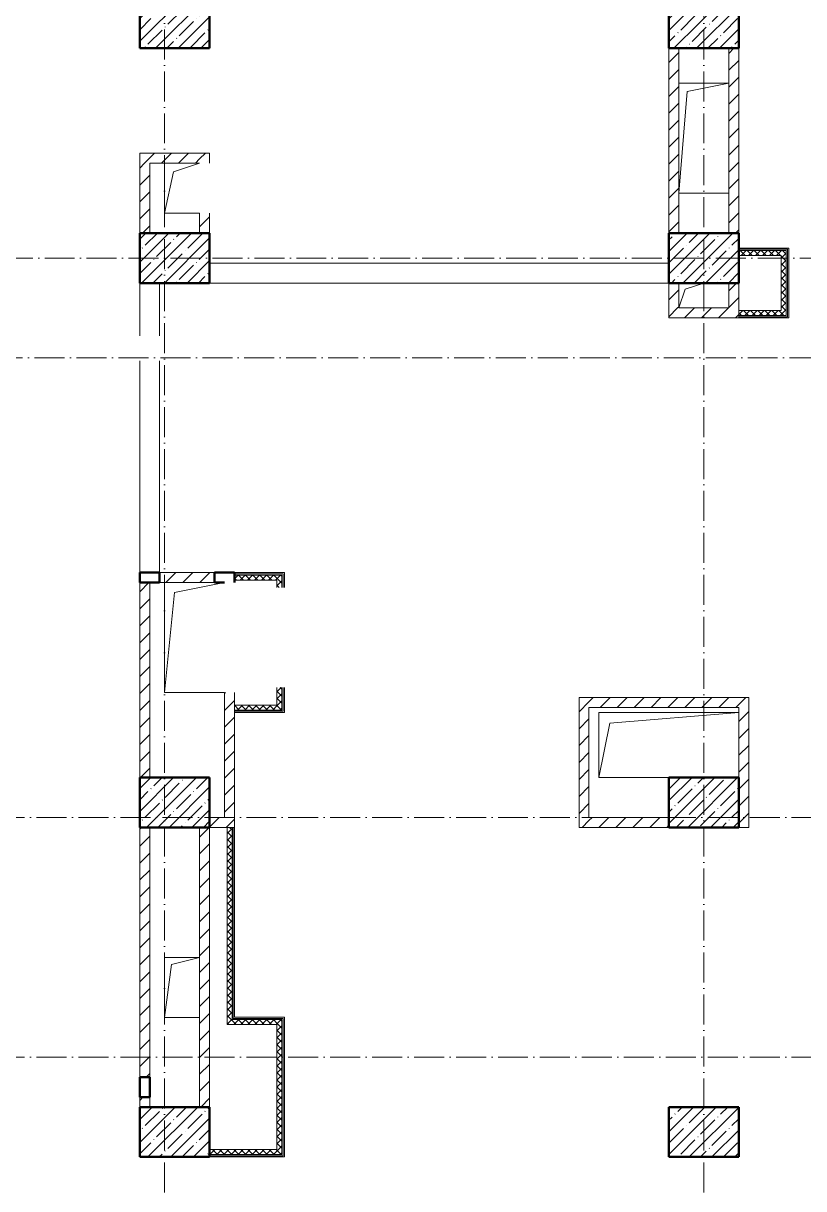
# Model space of a CAD drawing. Header units: millimetres. Extents: x -135211 to 49383, y -8033 to 228499.
# Drawn here: x -53608 to -45792, y 194196 to 205863 of the extents above; entities that cross this region are included whole.
import ezdxf

# ---------------------------------------------------------------- set-up
doc = ezdxf.new("R2010")
doc.units = ezdxf.units.MM
doc.linetypes.add('50_200_ШТРИХ_1Т_ш5_п1_п1_', pattern=[700, 500, -100, 0, -100])
for name, color, linetype, lineweight in [('A-FLOR-____-OTLN', 7, 'Continuous', 9), ('A-GENM-____-OTLN', 7, 'Continuous', 9), ('A-WALL-____-MCUT', 7, 'Continuous', 13), ('A-WALL-____-MCUT-1', 7, 'Continuous', 9), ('A-WALL-____-PATT-1', 7, 'Continuous', 9), ('A-WALL-FNSH-MCUT-1', 7, 'Continuous', 9), ('I-WALL-____-OTLN', 7, 'Continuous', 9), ('S-COLS-____-MCUT', 7, 'Continuous', 50), ('S-COLS-____-OTLN', 7, 'Continuous', 9), ('S-GRID-____-OTLN-1', 7, '50_200_ШТРИХ_1Т_ш5_п1_п1_', 9)]:
    doc.layers.add(name, color=color, linetype=linetype, lineweight=lineweight)
doc.layers.add('A-WALL-____-PATT-3', color=9, linetype='Continuous', lineweight=9, true_color=0x808080)
pattern_1 = [(45, (-129942.25, 127932.03), (-84.85281, 84.85281), [])]
pattern_2 = [(45, (-129942.255, 127932.027), (-35.35534, 35.35534), []), (135, (-129942.255, 127932.027), (-35.35534, -35.35534), [])]

# ---------------------------------------------------------------- blocks, each defined once
blk = doc.blocks.new('BSC_Колонна _Прямоугольная - 500х700-V128-АР1_План отверстий 3 этажа в осях 1-64_Ю-ЯЯ')
at = {"layer": 'S-COLS-____-OTLN'}
h = blk.add_hatch(dxfattribs=at)
h.set_pattern_fill('FP_133', color=256, style=0, pattern_type=2)
h.set_pattern_definition([(315, (-66831.04, 77850), (114.04925, 114.04925), []), (315, (-66831.04, 77735.95), (114.04925, 114.04925), [201.613, -40.323, 3.353, -36.97])])
h.paths.add_polyline_path([(-250, -350), (250, -350), (250, 350), (-250, 350), (-250, 96)], flags=0)
at = {"layer": 'S-COLS-____-MCUT'}
for p, q in [((250, 350), (-250, 350)), ((-250, 350), (-250, -350)), ((250, -350), (250, 350)), ((-250, -350), (250, -350))]:
    blk.add_line(p, q, dxfattribs=at)
blk = doc.blocks.new('BSC_Колонна _Прямоугольная - 500х700-V129-АР1_План отверстий 3 этажа в осях 1-64_Ю-ЯЯ')
at = {"layer": 'S-COLS-____-OTLN'}
h = blk.add_hatch(dxfattribs=at)
h.set_pattern_fill('FP_134', color=256, style=0, pattern_type=2)
h.set_pattern_definition([(315, (-66831.04, 83150), (114.04925, 114.04925), []), (315, (-66831.04, 83035.95), (114.04925, 114.04925), [201.613, -40.323, 3.353, -36.97])])
h.paths.add_polyline_path([(-250, -350), (250, -350), (250, 350), (-250, 350)], flags=0)
at = {"layer": 'S-COLS-____-MCUT'}
for p, q in [((250, 350), (-250, 350)), ((-250, 350), (-250, -350)), ((250, -350), (250, 350)), ((-250, -350), (250, -350))]:
    blk.add_line(p, q, dxfattribs=at)
blk = doc.blocks.new('BSC_Колонна _Прямоугольная - 500х700-V131-АР1_План отверстий 3 этажа в осях 1-64_Ю-ЯЯ')
at = {"layer": 'S-COLS-____-OTLN'}
h = blk.add_hatch(dxfattribs=at)
h.set_pattern_fill('FP_136', color=256, style=0, pattern_type=2)
h.set_pattern_definition([(315, (-70131.04, 77850), (114.04925, 114.04925), []), (315, (-70131.04, 77735.95), (114.04925, 114.04925), [201.613, -40.323, 3.353, -36.97])])
h.paths.add_polyline_path([(-250, -350), (250, -350), (250, 350), (-250, 350), (-250, 96)], flags=0)
at = {"layer": 'S-COLS-____-MCUT'}
for p, q in [((250, 350), (-250, 350)), ((-250, 350), (-250, -350)), ((250, -350), (250, 350)), ((-250, -350), (250, -350))]:
    blk.add_line(p, q, dxfattribs=at)
blk = doc.blocks.new('BSC_Колонна _Прямоугольная - 500х700-V132-АР1_План отверстий 3 этажа в осях 1-64_Ю-ЯЯ')
at = {"layer": 'S-COLS-____-OTLN'}
h = blk.add_hatch(dxfattribs=at)
h.set_pattern_fill('FP_137', color=256, style=0, pattern_type=2)
h.set_pattern_definition([(315, (-70131.04, 83150), (114.04925, 114.04925), []), (315, (-70131.04, 83035.95), (114.04925, 114.04925), [201.613, -40.323, 3.353, -36.97])])
h.paths.add_polyline_path([(-250, -350), (250, -350), (250, 350), (-250, 350)], flags=0)
at = {"layer": 'S-COLS-____-MCUT'}
for p, q in [((250, 350), (-250, 350)), ((-250, 350), (-250, -350)), ((250, -350), (250, 350)), ((-250, -350), (250, -350))]:
    blk.add_line(p, q, dxfattribs=at)
blk = doc.blocks.new('BSC_Колонна _Прямоугольная - 500х700-V134-АР1_План отверстий 3 этажа в осях 1-64_Ю-ЯЯ')
at = {"layer": 'S-COLS-____-OTLN'}
h = blk.add_hatch(dxfattribs=at)
h.set_pattern_fill('FP_139', color=256, style=0, pattern_type=2)
h.set_pattern_definition([(315, (-75581.04, 77850), (114.04925, 114.04925), []), (315, (-75581.04, 77735.95), (114.04925, 114.04925), [201.613, -40.323, 3.353, -36.97])])
h.paths.add_polyline_path([(-250, 350), (-250, -350), (250, -350), (250, 350)], flags=0)
at = {"layer": 'S-COLS-____-MCUT'}
for p, q in [((250, 350), (-250, 350)), ((-250, 350), (-250, -350)), ((250, -350), (250, 350)), ((-250, -350), (250, -350))]:
    blk.add_line(p, q, dxfattribs=at)
blk = doc.blocks.new('BSC_Колонна _Прямоугольная - 500х700-V135-АР1_План отверстий 3 этажа в осях 1-64_Ю-ЯЯ')
at = {"layer": 'S-COLS-____-OTLN'}
h = blk.add_hatch(dxfattribs=at)
h.set_pattern_fill('FP_140', color=256, style=0, pattern_type=2)
h.set_pattern_definition([(315, (-75581.04, 83150), (114.04925, 114.04925), []), (315, (-75581.04, 83035.95), (114.04925, 114.04925), [201.613, -40.323, 3.353, -36.97])])
h.paths.add_polyline_path([(-250, 350), (-250, -350), (250, -350), (250, 350)], flags=0)
at = {"layer": 'S-COLS-____-MCUT'}
for p, q in [((250, 350), (-250, 350)), ((-250, 350), (-250, -350)), ((250, -350), (250, 350)), ((-250, -350), (250, -350))]:
    blk.add_line(p, q, dxfattribs=at)
blk = doc.blocks.new('BSC_Колонна _Прямоугольная - 500х700-V137-АР1_План отверстий 3 этажа в осях 1-64_Ю-ЯЯ')
at = {"layer": 'S-COLS-____-OTLN'}
h = blk.add_hatch(dxfattribs=at)
h.set_pattern_fill('FP_142', color=256, style=0, pattern_type=2)
h.set_pattern_definition([(315, (-77931.04, 77850), (114.04925, 114.04925), []), (315, (-77931.04, 77735.95), (114.04925, 114.04925), [201.613, -40.323, 3.353, -36.97])])
h.paths.add_polyline_path([(-250, 350), (-250, -350), (250, -350), (250, 350)], flags=0)
at = {"layer": 'S-COLS-____-MCUT'}
for p, q in [((250, 350), (-250, 350)), ((-250, 350), (-250, -350)), ((250, -350), (250, 350)), ((-250, -350), (250, -350))]:
    blk.add_line(p, q, dxfattribs=at)
blk = doc.blocks.new('BSC_Колонна _Прямоугольная - 500х700-V138-АР1_План отверстий 3 этажа в осях 1-64_Ю-ЯЯ')
at = {"layer": 'S-COLS-____-OTLN'}
h = blk.add_hatch(dxfattribs=at)
h.set_pattern_fill('FP_143', color=256, style=0, pattern_type=2)
h.set_pattern_definition([(315, (-77931.04, 83150), (114.04925, 114.04925), []), (315, (-77931.04, 83035.95), (114.04925, 114.04925), [201.613, -40.323, 3.353, -36.97])])
h.paths.add_polyline_path([(-250, 350), (-250, -350), (250, -350), (250, 350)], flags=0)
at = {"layer": 'S-COLS-____-MCUT'}
for p, q in [((250, 350), (-250, 350)), ((-250, 350), (-250, -350)), ((250, -350), (250, 350)), ((-250, -350), (250, -350))]:
    blk.add_line(p, q, dxfattribs=at)
blk = doc.blocks.new('AR_Отверстие прямоугольное _в плите_ - AR_Отверстие прямоугольное _в плите_-30552533-АР1_План отверстий 3 этажа в осях 1-64_Ю-ЯЯ')
at = {"layer": 'A-GENM-____-OTLN'}
for p, q in [((175, 300), (-175, 300)), ((-175, 300), (-175, -300)), ((-105, 230), (175, 300)), ((-175, -300), (-105, 230)), ((-175, -300), (175, -300))]:
    blk.add_line(p, q, dxfattribs=at)
blk = doc.blocks.new('AR_Отверстие прямоугольное _в плите_ - AR_Отверстие прямоугольное _в плите_-V189-АР1_План отверстий 3 этажа в осях 1-64_Ю-ЯЯ')
at = {"layer": 'A-GENM-____-OTLN'}
for p, q in [((175, 250), (-175, 250)), ((-175, 250), (-175, -250)), ((-87, 163), (175, 250)), ((-175, -250), (-87, 163)), ((-175, -250), (175, -250))]:
    blk.add_line(p, q, dxfattribs=at)
blk = doc.blocks.new('AR_Отверстие прямоугольное _в плите_ - AR_Отверстие прямоугольное _в плите_-30552713-АР1_План отверстий 3 этажа в осях 1-64_Ю-ЯЯ')
at = {"layer": 'A-GENM-____-OTLN'}
for p, q in [((-300, 550), (-300, -550)), ((-200, 450), (300, 550)), ((-300, -550), (-200, 450)), ((-300, -550), (300, -550))]:
    blk.add_line(p, q, dxfattribs=at)
blk = doc.blocks.new('AR_Отверстие прямоугольное _в плите_ - AR_Отверстие прямоугольное _в плите_-V190-АР1_План отверстий 3 этажа в осях 1-64_Ю-ЯЯ')
at = {"layer": 'A-GENM-____-OTLN'}
for p, q in [((-63, 63), (125, 125)), ((125, -125), (125, 125)), ((-125, -125), (-63, 63))]:
    blk.add_line(p, q, dxfattribs=at)
blk = doc.blocks.new('AR_Отверстие прямоугольное _в плите_ - AR_Отверстие прямоугольное _в плите_-30552711-АР1_План отверстий 3 этажа в осях 1-64_Ю-ЯЯ')
at = {"layer": 'A-GENM-____-OTLN'}
for p, q in [((250, 550), (-250, 550)), ((-167, 467), (250, 550)), ((-250, -550), (-167, 467)), ((-250, -550), (250, -550))]:
    blk.add_line(p, q, dxfattribs=at)
blk = doc.blocks.new('AR_Отверстие прямоугольное _в плите_ - AR_Отверстие прямоугольное _в плите_-30552735-АР1_План отверстий 3 этажа в осях 1-64_Ю-ЯЯ')
at = {"layer": 'A-GENM-____-OTLN'}
for p, q in [((700, 325), (-700, 325)), ((-700, 325), (-700, -325)), ((-592, 217), (700, 325)), ((-700, -325), (-592, 217)), ((-700, -325), (0, -325))]:
    blk.add_line(p, q, dxfattribs=at)
blk = doc.blocks.new('BSC_Колонна _Прямоугольная1 - 200х100 _металл_-35191367-АР1_План отверстий 3 этажа в осях 1-64_Ю-ЯЯ')
at = {"layer": 'S-COLS-____-MCUT'}
for p, q in [((100, 50), (-100, 50)), ((-100, 50), (-100, -50)), ((100, -50), (100, 50)), ((-100, -50), (100, -50))]:
    blk.add_line(p, q, dxfattribs=at)
blk = doc.blocks.new('BSC_Колонна _Прямоугольная1 - 200х100 _металл_-V214-АР1_План отверстий 3 этажа в осях 1-64_Ю-ЯЯ')
at = {"layer": 'S-COLS-____-MCUT'}
for p, q in [((100, 50), (-100, 50)), ((-100, 50), (-100, -50)), ((100, -50), (100, 50)), ((-100, -50), (0, -50))]:
    blk.add_line(p, q, dxfattribs=at)

msp = doc.modelspace()

# ---------------------------------------------------------------- hatches: boundary and pattern name
at = {"layer": 'A-WALL-____-PATT-1'}
h = msp.add_hatch(dxfattribs=at)
h.set_pattern_fill('FP_7', color=256, style=0, pattern_type=2)
h.set_pattern_definition(pattern_1)
h.paths.add_polyline_path([(-47042.3, 203763.1), (-47042.3, 205613.1), (-47142.3, 205613.1), (-47142.3, 203763.1)], flags=0)
h = msp.add_hatch(dxfattribs=at)
h.set_pattern_fill('FP_7', color=256, style=0, pattern_type=2)
h.set_pattern_definition(pattern_1)
h.paths.add_polyline_path([(-46442.3, 203763.1), (-46442.3, 205613.1), (-46542.3, 205613.1), (-46542.3, 203763.1)], flags=0)
h = msp.add_hatch(dxfattribs=at)
h.set_pattern_fill('FP_7', color=256, style=0, pattern_type=2)
h.set_pattern_definition(pattern_1)
h.paths.add_polyline_path([(-52187.9, 204463.1), (-51842.3, 204463.1), (-51842.3, 204563.1), (-52442.3, 204563.1), (-52442.3, 204463.1), (-52342.3, 204463.1)], flags=0)
h = msp.add_hatch(dxfattribs=at)
h.set_pattern_fill('FP_7', color=256, style=0, pattern_type=2)
h.set_pattern_definition(pattern_1)
h.paths.add_polyline_path([(-51842.3, 203763.1), (-51742.3, 203763.1), (-51742.3, 203963.1), (-51842.3, 203963.1)], flags=0)
h.paths.add_polyline_path([(-51742.3, 204463.1), (-51742.3, 204563.1), (-51842.3, 204563.1), (-51842.3, 204463.1)], flags=0)
h = msp.add_hatch(dxfattribs=at)
h.set_pattern_fill('FP_7', color=256, style=0, pattern_type=2)
h.set_pattern_definition(pattern_1)
h.paths.add_polyline_path([(-52342.3, 203763.1), (-52342.3, 204463.1), (-52442.3, 204463.1), (-52442.3, 203763.1)], flags=0)
h = msp.add_hatch(dxfattribs=at)
h.set_pattern_fill('FP_7', color=256, style=0, pattern_type=2)
h.set_pattern_definition(pattern_1)
h.paths.add_polyline_path([(-47042.3, 203013.1), (-47042.3, 203263.1), (-47142.3, 203263.1), (-47142.3, 203013.1)], flags=0)
h = msp.add_hatch(dxfattribs=at)
h.set_pattern_fill('FP_7', color=256, style=0, pattern_type=2)
h.set_pattern_definition(pattern_1)
h.paths.add_polyline_path([(-46442.3, 203013.1), (-46442.3, 203263.1), (-46542.3, 203263.1), (-46542.3, 203013.1)], flags=0)
h = msp.add_hatch(dxfattribs=at)
h.set_pattern_fill('FP_7', color=256, style=0, pattern_type=2)
h.set_pattern_definition(pattern_1)
h.paths.add_polyline_path([(-47142.3, 202913.1), (-46442.3, 202913.1), (-46442.3, 203013.1), (-47142.3, 203013.1)], flags=0)
h = msp.add_hatch(dxfattribs=at)
h.set_pattern_fill('FP_7', color=256, style=0, pattern_type=2)
h.set_pattern_definition(pattern_1)
h.paths.add_polyline_path([(-52187.9, 200263.1), (-51692.3, 200263.1), (-51692.3, 200363.1), (-52242.3, 200363.1), (-52242.3, 200263.1)], flags=0)
h = msp.add_hatch(dxfattribs=at)
h.set_pattern_fill('FP_7', color=256, style=0, pattern_type=2)
h.set_pattern_definition(pattern_1)
h.paths.add_polyline_path([(-52342.3, 198313.1), (-52342.3, 200263.1), (-52442.3, 200263.1), (-52442.3, 198313.1)], flags=0)
h = msp.add_hatch(dxfattribs=at)
h.set_pattern_fill('FP_7', color=256, style=0, pattern_type=2)
h.set_pattern_definition(pattern_1)
h.paths.add_polyline_path([(-51592.3, 197913.1), (-51492.3, 197913.1), (-51492.3, 199163.1), (-51592.3, 199163.1), (-51592.3, 198071.4)], flags=0)
h = msp.add_hatch(dxfattribs=at)
h.set_pattern_fill('FP_7', color=256, style=0, pattern_type=2)
h.set_pattern_definition(pattern_1)
h.paths.add_polyline_path([(-48042.3, 197813.1), (-47942.3, 197813.1), (-47942.3, 199113.1), (-48042.3, 199113.1)], flags=0)
h = msp.add_hatch(dxfattribs=at)
h.set_pattern_fill('FP_7', color=256, style=0, pattern_type=2)
h.set_pattern_definition(pattern_1)
h.paths.add_polyline_path([(-46442.3, 199013.1), (-46342.3, 199013.1), (-46342.3, 199113.1), (-47942.3, 199113.1), (-47942.3, 199013.1)], flags=0)
h = msp.add_hatch(dxfattribs=at)
h.set_pattern_fill('FP_7', color=256, style=0, pattern_type=2)
h.set_pattern_definition(pattern_1)
h.paths.add_polyline_path([(-46342.3, 197813.1), (-46342.3, 199013.1), (-46442.3, 199013.1), (-46442.3, 197813.1)], flags=0)
h = msp.add_hatch(dxfattribs=at)
h.set_pattern_fill('FP_7', color=256, style=0, pattern_type=2)
h.set_pattern_definition(pattern_1)
h.paths.add_polyline_path([(-51742.3, 197813.1), (-51492.3, 197813.1), (-51492.3, 197913.1), (-51742.3, 197913.1)], flags=0)
h = msp.add_hatch(dxfattribs=at)
h.set_pattern_fill('FP_7', color=256, style=0, pattern_type=2)
h.set_pattern_definition(pattern_1)
h.paths.add_polyline_path([(-47142.3, 197813.1), (-47142.3, 197913.1), (-47942.3, 197913.1), (-47942.3, 197813.1)], flags=0)
h = msp.add_hatch(dxfattribs=at)
h.set_pattern_fill('FP_7', color=256, style=0, pattern_type=2)
h.set_pattern_definition(pattern_1)
h.paths.add_polyline_path([(-52442.3, 195013.1), (-52342.3, 195013.1), (-52342.3, 195113.1), (-52442.3, 195113.1)], flags=0)
h.paths.add_polyline_path([(-52442.3, 195313.1), (-52342.3, 195313.1), (-52342.3, 197813.1), (-52442.3, 197813.1)], flags=0)
h = msp.add_hatch(dxfattribs=at)
h.set_pattern_fill('FP_7', color=256, style=0, pattern_type=2)
h.set_pattern_definition(pattern_1)
h.paths.add_polyline_path([(-51742.3, 195013.1), (-51742.3, 197813.1), (-51842.3, 197813.1), (-51842.3, 195013.1)], flags=0)
at = {"layer": 'A-WALL-____-PATT-3'}
h = msp.add_hatch(dxfattribs=at)
h.set_pattern_fill('FP_10', color=256, style=0, pattern_type=2)
h.set_pattern_definition(pattern_2)
h.paths.add_polyline_path([(-46017.3, 202988.1), (-45967.3, 202988.1), (-45967.3, 203588.1), (-46017.3, 203588.1), (-46017.3, 203538.1)], flags=0)
h.paths.add_polyline_path([(-46017.3, 206338.1), (-45967.3, 206338.1), (-45967.3, 206988.1), (-46017.3, 206988.1), (-46017.3, 206388.1)], flags=0)
h.paths.add_polyline_path([(-46017.3, 209688.1), (-45967.3, 209688.1), (-45967.3, 210338.1), (-46017.3, 210338.1), (-46017.3, 209738.1)], flags=0)
h = msp.add_hatch(dxfattribs=at)
h.set_pattern_fill('FP_10', color=256, style=0, pattern_type=2)
h.set_pattern_definition(pattern_2)
h.paths.add_polyline_path([(-46017.3, 203538.1), (-46017.3, 203588.1), (-46442.3, 203588.1), (-46442.3, 203538.1)], flags=0)
h = msp.add_hatch(dxfattribs=at)
h.set_pattern_fill('FP_10', color=256, style=0, pattern_type=2)
h.set_pattern_definition(pattern_2)
h.paths.add_polyline_path([(-45967.3, 202938.1), (-45967.3, 202988.1), (-46442.3, 202988.1), (-46442.3, 202938.1), (-46001.7, 202938.1)], flags=0)
h = msp.add_hatch(dxfattribs=at)
h.set_pattern_fill('FP_10', color=256, style=0, pattern_type=2)
h.set_pattern_definition(pattern_2)
h.paths.add_polyline_path([(-51492.3, 200288.1), (-51067.3, 200288.1), (-51067.3, 200338.1), (-51492.3, 200338.1)], flags=0)
h = msp.add_hatch(dxfattribs=at)
h.set_pattern_fill('FP_10', color=256, style=0, pattern_type=2)
h.set_pattern_definition(pattern_2)
h.paths.add_polyline_path([(-51017.3, 194588.1), (-51017.3, 195888.1), (-51067.3, 195888.1), (-51067.3, 194588.1)], flags=0)
h.paths.add_polyline_path([(-51067.3, 198988.1), (-51017.3, 198988.1), (-51017.3, 199213.1), (-51067.3, 199213.1), (-51067.3, 199038.1)], flags=0)
h.paths.add_polyline_path([(-51022.1, 200213.1), (-51017.3, 200213.1), (-51017.3, 200338.1), (-51067.3, 200338.1), (-51067.3, 200213.1)], flags=0)
h = msp.add_hatch(dxfattribs=at)
h.set_pattern_fill('FP_10', color=256, style=0, pattern_type=2)
h.set_pattern_definition(pattern_2)
h.paths.add_polyline_path([(-51067.3, 198988.1), (-51067.3, 199038.1), (-51492.3, 199038.1), (-51492.3, 198988.1)], flags=0)
h = msp.add_hatch(dxfattribs=at)
h.set_pattern_fill('FP_10', color=256, style=0, pattern_type=2)
h.set_pattern_definition(pattern_2)
h.paths.add_polyline_path([(-51567.3, 195888.1), (-51517.3, 195888.1), (-51517.3, 197813.1), (-51567.3, 197813.1), (-51567.3, 195900.6)], flags=0)
h = msp.add_hatch(dxfattribs=at)
h.set_pattern_fill('FP_10', color=256, style=0, pattern_type=2)
h.set_pattern_definition(pattern_2)
h.paths.add_polyline_path([(-51067.3, 195838.1), (-51067.3, 195888.1), (-51567.3, 195888.1), (-51567.3, 195838.1)], flags=0)
h = msp.add_hatch(dxfattribs=at)
h.set_pattern_fill('FP_10', color=256, style=0, pattern_type=2)
h.set_pattern_definition(pattern_2)
h.paths.add_polyline_path([(-51017.3, 194538.1), (-51017.3, 194588.1), (-51742.3, 194588.1), (-51742.3, 194538.1)], flags=0)

# ---------------------------------------------------------------- linework, layer by layer
at = {"layer": 'A-FLOR-____-OTLN'}
for p, q in [((-47042.3, 205263.1), (-46542.3, 205263.1)), ((-52192.3, 204462.7), (-51842.3, 204462.7)), ((-52192.3, 203962.7), (-52192.3, 204462.7)), ((-46542.3, 204163.1), (-47042.3, 204163.1)), ((-51842.3, 203962.7), (-52192.3, 203962.7)), ((-46792.3, 203263.1), (-46792.3, 203013.1)), ((-52192.3, 199163.1), (-52192.3, 200263.1)), ((-51592.3, 199163.1), (-52192.3, 199163.1)), ((-47842.3, 198963.1), (-46442.3, 198963.1)), ((-47842.3, 198313.1), (-47842.3, 198963.1)), ((-47142.3, 198313.1), (-47842.3, 198313.1)), ((-52192.3, 196510.7), (-51842.3, 196510.7)), ((-52192.3, 195910.7), (-52192.3, 196510.7)), ((-51842.3, 195910.7), (-52192.3, 195910.7))]:
    msp.add_line(p, q, dxfattribs=at)
at = {"layer": 'A-WALL-____-MCUT'}
for p, q in [((-45967.3, 203588.1), (-46442.3, 203588.1)), ((-46442.3, 203538.1), (-46017.3, 203538.1)), ((-46017.3, 203538.1), (-46017.3, 202988.1)), ((-45967.3, 203588.1), (-45967.3, 202938.1)), ((-46017.3, 202988.1), (-46442.3, 202988.1)), ((-46442.3, 202988.1), (-46442.3, 202938.1)), ((-45967.3, 202938.1), (-46442.3, 202938.1)), ((-51492.3, 200338.1), (-51017.3, 200338.1)), ((-51017.3, 200338.1), (-51017.3, 200213.1)), ((-51492.3, 200288.1), (-51067.3, 200288.1)), ((-51067.3, 200288.1), (-51067.3, 200213.1)), ((-51067.3, 199213.1), (-51067.3, 199038.1)), ((-51017.3, 199213.1), (-51017.3, 198988.1)), ((-51067.3, 199038.1), (-51492.3, 199038.1)), ((-51492.3, 199038.1), (-51492.3, 198988.1)), ((-51017.3, 198988.1), (-51492.3, 198988.1)), ((-51517.3, 197813.1), (-51567.3, 197813.1)), ((-51567.3, 197813.1), (-51567.3, 195838.1)), ((-51517.3, 197813.1), (-51517.3, 195888.1)), ((-51567.3, 195838.1), (-51067.3, 195838.1)), ((-51017.3, 195888.1), (-51517.3, 195888.1)), ((-51067.3, 195838.1), (-51067.3, 194588.1)), ((-51017.3, 195888.1), (-51017.3, 194538.1)), ((-51067.3, 194588.1), (-51742.3, 194588.1)), ((-51017.3, 194538.1), (-51742.3, 194538.1))]:
    msp.add_line(p, q, dxfattribs=at)
at = {"layer": 'A-WALL-____-MCUT-1'}
for p, q in [((-45954.8, 203600.6), (-46442.3, 203600.6)), ((-45954.8, 203600.6), (-45954.8, 202925.6)), ((-45954.8, 202925.6), (-46442.3, 202925.6)), ((-51492.3, 200350.6), (-51004.8, 200350.6)), ((-51004.8, 200350.6), (-51004.8, 200213.1)), ((-51004.8, 199213.1), (-51004.8, 198975.6)), ((-51004.8, 198975.6), (-51492.3, 198975.6)), ((-51504.8, 197813.1), (-51504.8, 195900.6)), ((-51004.8, 195900.6), (-51504.8, 195900.6)), ((-51004.8, 195900.6), (-51004.8, 194525.6)), ((-51004.8, 194525.6), (-51742.3, 194525.6))]:
    msp.add_line(p, q, dxfattribs=at)
at = {"layer": 'A-WALL-FNSH-MCUT-1'}
for p, q in [((-47142.3, 205613.1), (-47142.3, 203763.1)), ((-47042.3, 203763.1), (-47042.3, 205613.1)), ((-46542.3, 205613.1), (-46542.3, 203763.1)), ((-46442.3, 203763.1), (-46442.3, 205613.1)), ((-51742.3, 204563.1), (-52442.3, 204563.1)), ((-52442.3, 204563.1), (-52442.3, 203763.1)), ((-51742.3, 204463.1), (-51742.3, 204563.1)), ((-52342.3, 204463.1), (-51842.3, 204463.1)), ((-52342.3, 203763.1), (-52342.3, 204463.1)), ((-51842.3, 203963.1), (-51842.3, 203763.1)), ((-51742.3, 203763.1), (-51742.3, 203963.1)), ((-45942.3, 203613.1), (-46442.3, 203613.1)), ((-45942.3, 202913.1), (-45942.3, 203613.1)), ((-47142.3, 203263.1), (-47142.3, 202913.1)), ((-47042.3, 203013.1), (-47042.3, 203263.1)), ((-46542.3, 203263.1), (-46542.3, 203013.1)), ((-46442.3, 202988.1), (-46442.3, 203263.1)), ((-47142.3, 202913.1), (-45942.3, 202913.1)), ((-46542.3, 203013.1), (-47042.3, 203013.1)), ((-46442.3, 202938.1), (-46442.3, 202913.1)), ((-51692.3, 200363.1), (-52242.3, 200363.1)), ((-50992.3, 200363.1), (-51492.3, 200363.1)), ((-50992.3, 200213.1), (-50992.3, 200363.1)), ((-52442.3, 200263.1), (-52442.3, 198313.1)), ((-52342.3, 198313.1), (-52342.3, 200263.1)), ((-52242.3, 200263.1), (-51692.3, 200263.1)), ((-50992.3, 198963.1), (-50992.3, 199213.1)), ((-51592.3, 199163.1), (-51592.3, 197913.1)), ((-51492.3, 197813.1), (-51492.3, 199163.1)), ((-48042.3, 199113.1), (-48042.3, 197813.1)), ((-46342.3, 199113.1), (-48042.3, 199113.1)), ((-46342.3, 197813.1), (-46342.3, 199113.1)), ((-51492.3, 198963.1), (-50992.3, 198963.1)), ((-47942.3, 197913.1), (-47942.3, 199013.1)), ((-47942.3, 199013.1), (-46442.3, 199013.1)), ((-46442.3, 199013.1), (-46442.3, 198313.1)), ((-51592.3, 197913.1), (-51742.3, 197913.1)), ((-47142.3, 197913.1), (-47942.3, 197913.1)), ((-52442.3, 197813.1), (-52442.3, 195313.1)), ((-52342.3, 195313.1), (-52342.3, 197813.1)), ((-51842.3, 197813.1), (-51842.3, 195013.1)), ((-51742.3, 197813.1), (-51492.3, 197813.1)), ((-51742.3, 195013.1), (-51742.3, 197813.1)), ((-51492.3, 195913.1), (-51492.3, 197813.1)), ((-48042.3, 197813.1), (-47142.3, 197813.1)), ((-46442.3, 197813.1), (-46342.3, 197813.1)), ((-50992.3, 195913.1), (-51492.3, 195913.1)), ((-50992.3, 194513.1), (-50992.3, 195913.1)), ((-52442.3, 195113.1), (-52442.3, 195013.1)), ((-52342.3, 195013.1), (-52342.3, 195113.1)), ((-51742.3, 194513.1), (-50992.3, 194513.1))]:
    msp.add_line(p, q, dxfattribs=at)
at = {"layer": 'I-WALL-____-OTLN'}
for p, q in [((-51742.3, 203463.1), (-47142.3, 203463.1)), ((-52442.3, 202733.1), (-52442.3, 203263.1)), ((-52242.3, 203263.1), (-52242.3, 202733.1)), ((-47142.3, 203263.1), (-51742.3, 203263.1)), ((-52442.3, 200363.1), (-52442.3, 202483.1)), ((-52242.3, 202483.1), (-52242.3, 200363.1))]:
    msp.add_line(p, q, dxfattribs=at)
at = {"layer": 'S-GRID-____-OTLN-1', "color": 251, "ltscale": 0.6, "true_color": 0x636466}
for p, q in [((-52192.3, 218824.9), (-52192.3, 167913.1)), ((-46792.3, 218824.9), (-46792.3, 167913.1)), ((-80700.2, 203513.1), (-25867.8, 203513.1)), ((-95504.8, 202513.1), (-25867.8, 202513.1)), ((-25867.8, 197913.1), (-80700.2, 197913.1)), ((-25867.8, 195513.1), (-134611, 195513.1))]:
    msp.add_line(p, q, dxfattribs=at)

# ---------------------------------------------------------------- block references
at = {"layer": 'A-GENM-____-OTLN'}
for name, p in [('AR_Отверстие прямоугольное _в плите_ - AR_Отверстие прямоугольное _в плите_-30552711-АР1_План отверстий 3 этажа в осях 1-64_Ю-ЯЯ', (-46792.3, 204713.1)), ('AR_Отверстие прямоугольное _в плите_ - AR_Отверстие прямоугольное _в плите_-V189-АР1_План отверстий 3 этажа в осях 1-64_Ю-ЯЯ', (-52017.3, 204212.7)), ('AR_Отверстие прямоугольное _в плите_ - AR_Отверстие прямоугольное _в плите_-V190-АР1_План отверстий 3 этажа в осях 1-64_Ю-ЯЯ', (-46917.3, 203138.1)), ('AR_Отверстие прямоугольное _в плите_ - AR_Отверстие прямоугольное _в плите_-30552713-АР1_План отверстий 3 этажа в осях 1-64_Ю-ЯЯ', (-51892.3, 199713.1)), ('AR_Отверстие прямоугольное _в плите_ - AR_Отверстие прямоугольное _в плите_-30552735-АР1_План отверстий 3 этажа в осях 1-64_Ю-ЯЯ', (-47142.3, 198638.1)), ('AR_Отверстие прямоугольное _в плите_ - AR_Отверстие прямоугольное _в плите_-30552533-АР1_План отверстий 3 этажа в осях 1-64_Ю-ЯЯ', (-52017.3, 196210.7))]:
    msp.add_blockref(name, p, dxfattribs=at)
at = {"layer": 'S-COLS-____-OTLN'}
for name, p, rotation in [('BSC_Колонна _Прямоугольная - 500х700-V137-АР1_План отверстий 3 этажа в осях 1-64_Ю-ЯЯ', (-52092.3, 205863.1), 89.9999999999999), ('BSC_Колонна _Прямоугольная - 500х700-V138-АР1_План отверстий 3 этажа в осях 1-64_Ю-ЯЯ', (-46792.3, 205863.1), 89.9999999999999), ('BSC_Колонна _Прямоугольная - 500х700-V134-АР1_План отверстий 3 этажа в осях 1-64_Ю-ЯЯ', (-52092.3, 203513.1), 89.9999999999999), ('BSC_Колонна _Прямоугольная - 500х700-V135-АР1_План отверстий 3 этажа в осях 1-64_Ю-ЯЯ', (-46792.3, 203513.1), 89.9999999999999), ('BSC_Колонна _Прямоугольная1 - 200х100 _металл_-35191367-АР1_План отверстий 3 этажа в осях 1-64_Ю-ЯЯ', (-52342.3, 200313.1), 180), ('BSC_Колонна _Прямоугольная - 500х700-V131-АР1_План отверстий 3 этажа в осях 1-64_Ю-ЯЯ', (-52092.3, 198063.1), 89.9999999999999), ('BSC_Колонна _Прямоугольная - 500х700-V132-АР1_План отверстий 3 этажа в осях 1-64_Ю-ЯЯ', (-46792.3, 198063.1), 89.9999999999999), ('BSC_Колонна _Прямоугольная1 - 200х100 _металл_-35191367-АР1_План отверстий 3 этажа в осях 1-64_Ю-ЯЯ', (-52392.3, 195213.1), 270.0000000000001), ('BSC_Колонна _Прямоугольная - 500х700-V128-АР1_План отверстий 3 этажа в осях 1-64_Ю-ЯЯ', (-52092.3, 194763.1), 89.9999999999999), ('BSC_Колонна _Прямоугольная - 500х700-V129-АР1_План отверстий 3 этажа в осях 1-64_Ю-ЯЯ', (-46792.3, 194763.1), 89.9999999999999)]:
    msp.add_blockref(name, p, dxfattribs=dict(at, rotation=rotation))
msp.add_blockref('BSC_Колонна _Прямоугольная1 - 200х100 _металл_-V214-АР1_План отверстий 3 этажа в осях 1-64_Ю-ЯЯ', (-51592.3, 200313.1), dxfattribs=at)

doc.saveas('drawing.dxf')
